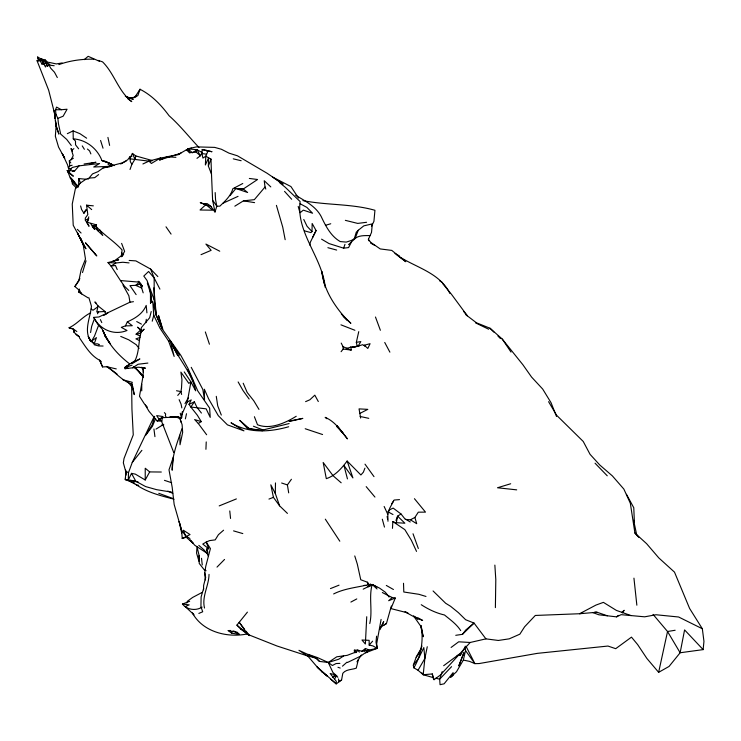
<?xml version="1.0" encoding="UTF-8"?>
<svg xmlns="http://www.w3.org/2000/svg" width="741" height="741" viewBox="0 0 741 741"><rect width="100%" height="100%" fill="white"/><g stroke="black" fill="none" stroke-linecap="round" stroke-linejoin="round"><path stroke-width="1.11" d="M171.847 492.181L156.573 489.662L145.616 486.578L135.844 481.289L128.313 480.085L131.472 473.36L135.362 474.138L145.217 479.992L145.236 468.238L149.673 471.915L161.316 472.026M78.676 185.843L78.703 178.553L85.882 179.248L88.466 178.396M141.735 390.887L141.763 384.292M199.116 555.5L199.051 561.483L196.569 553.11L197.004 546.719L199.116 555.5L199.236 563.438L204.183 569.727L206.091 570.737M287.434 513.402L279.598 505.834L275.309 493.497L275.485 482.928M304.505 230.877L310.998 232.618L312.007 231.535L312.156 223.495L316.083 230.571L310.405 242.066L309.757 245.039M128.313 480.085L128.489 472.628L132.25 462.449L153.841 417.192M203.506 589.808L203.627 585.418L205.674 577.443L204.766 572.765L205.757 566.309L210.425 548.581L206.23 542.051L202.775 544.07L208.684 548.757L206.507 549.1L208.249 556.148M215.177 192.586L215.566 199.792L216.826 206.22L214.992 212L212.611 200.227L211.491 174.144L208.36 166.049L208.61 157.814L205.813 156.175L202.941 158.074L201.895 153.554L202.219 149.534L211.833 151.71L202.219 149.534M161.89 328.495L156.286 315.314L154.184 299.725L154.165 277.977L150.599 269.066L135.872 260.888L129.166 260.452M205.924 449.305L206.23 441.932M325.243 287.471C322.391 257.386 295.918 232.776 300.142 201.58L285.165 187.177L279.301 182.416M141.781 285.859L141.679 288.054L143.18 292.834M392.471 528.352L392.841 521.571L396.259 523.053L397.593 516.144L401.038 514.013L405.327 519.404L410.412 519.802L416.72 523.711L414.886 517.45L418.295 512.179L425.491 512.124L414.441 498.693M366.739 616.725L365.369 644.022L361.96 640.011L369.157 640.335L369.166 645.078L372.927 645.92L377.188 648.356L376.687 643.772L381.096 619.411M121.7 256.219L121.894 252.894M125.896 470.97L125.275 479.64L134.881 483.132M145.986 322.678L146.264 319.297M369.778 623.542C372.769 610.528 368.62 597.144 372.186 584.482L379.642 588.159L385.329 592.226L389.155 596.996L388.256 595.616L382.337 592.522M376.585 636.176L376.002 642.104L377.188 648.356L365.591 652.756L367.249 651.635M442.192 671.615L439.672 679.182L440.061 684.684L444.109 683.813L453.094 672.652L453.057 675.375L450.565 677.283L456.502 671.754L463.329 660.092L469.479 661.352L474.898 663.649L479.158 663.556L537.355 653.358L607.963 646.05L615.706 648.681L631.48 637.14L637.63 644.559L646.874 658.434L658.638 672.328L669.049 666.446L680.145 652.756L703.144 649.616L703.95 641.354L702.338 628.748L689.612 608.463L674.505 572.145L658.786 557.89L646.615 543.69L634.917 533.048L630.341 503.306L623.857 489.079L612.39 475.926L599.812 465.033L590.049 454.316L583.232 441.46L556.602 415.266L548.581 401.678M380.429 627.21L386.422 623.598L391.35 606.027M607.379 615.79L597.014 612.242L579.573 613.733L535.308 615.456L524.6 626.803L519.858 634.176L509.243 638.835L498.322 640.456L485.911 638.872L470.165 642.484L440.432 674.995L434.05 679.692L432.883 677.506L423.194 674.718L424.88 658.471L427.261 646.736M79.278 336.599L74.072 332.44L74.304 330.393M182.295 411.681L181.554 418.017L177.414 416.692L178.84 417.424L170.004 416.738L175.052 417.053L174.478 417.164M89.133 338.137L91.05 341.592C83.214 331.051 90.383 317.722 91.449 306.246L88.911 297.771M40.329 61.114L40.625 58.715L37.643 57.011L38.606 60.753L43.515 60.808L49.693 64.402L47.313 66.245L46.952 63.041L41.978 64.106L40.329 61.114L42.839 59.854L43.747 63.809L45.507 67.023L46.952 63.041M150.747 301.411L150.506 303.43L150.451 292.834L147.311 283.043M131.917 156.453L129.981 156.721L130.314 161.658L131.87 164.326L130.018 169.494M125.868 475.268L126.118 471.313M125.572 477.454L125.275 479.64L128.638 479.835M434.05 679.692L432.299 673.949L423.194 674.718L418.035 670.244L413.839 667.817C421.397 655.303 423.667 639.9 421.055 625.599L423.204 636.723L420.629 626.034L413.626 616.049M209.036 574.377C208.851 585.844 201.626 596.579 204.516 608.037M180.239 413.219L181.554 418.017L181.573 415.21L187.288 402.02L190.919 381.939L184.231 371.908M358.746 331.644L356.338 342.342L357.218 346.232M79.352 289.036L78.824 292.186L88.096 297.854M90.578 332.542L91.652 326.438L94.033 319.704M175.052 417.053L162.409 417.702L161.797 421.055L157.194 421.027L149.061 411.375L145.301 405.086M338.609 681.544L341.564 680.062L342.805 673.31C345.991 669.179 351.808 669.808 356.273 668.16L358.412 659.37M140.392 332.737L143.995 329.254L140.392 332.737L141.429 327.513L149.673 317.722L151.22 311.544M54.454 112.928L48.656 90.18L37.05 60.716L38.606 60.753L38.764 59.993L37.643 57.011M457.151 655.424L460.337 655.433L460.763 653.395M396.87 254.96L405.799 261.721L391.776 250.402L380.244 248.939L370.917 242.492L368.36 239.426L371.519 232.396L372.315 223.884L363.803 225.857L358.274 230.256L356.291 232.183L354.068 239.51L348.529 244.669M98.062 305.922L96.775 311.952L105.027 311.479L98.062 305.922L94.876 301.93L96.497 303.477M658.638 672.328L667.539 631.508L653.062 614.4M185.37 418.887L186.51 413.719M463.329 660.092L465.524 650.57L465.116 646.282M131.87 164.326L134.982 159.176L135.798 155.934L132.389 153.415L129.721 158.806L148.969 161.14L152.072 160.843M152.229 321.214L153.767 315.296L152.776 301.782L156.286 315.314L162.511 329.625L158.454 315.36L163.177 330.403L180.813 355.347L187.982 368.36L197.745 390.896L209.647 408.143L210.222 417.378L206.146 408.837L190.854 407.05L189.02 404.336L191.243 399.908L187.288 402.02M141.327 331.653C138.215 341.369 139.521 351.586 134.936 360.793L126.174 366.378L124.729 367.555L126.609 367.721L125.044 368.722L126.174 366.378L128.11 366.573L132.083 365.091M358.274 230.256L355.217 238.204L351.271 240.51L346.251 242.094L340.221 241.566C330.681 236.073 325.632 225.912 321.094 216.335C315.629 206.146 305.079 201.043 295.65 195.254M344.973 244.326L343.629 248.17L328.967 243.548L321.566 239.158M126.165 473.091L123.339 462.847L124.034 458.466L133.26 434.865L131.944 409.227L131.657 386.645L132.333 384.301C122.052 381.124 115.679 372.186 106.76 366.721L102.573 366.943L99.664 360.293C90.383 355.374 85.243 346.149 79.472 337.868M154.647 416.359L152.248 424.75L145.838 435.004L152.414 426.316L155.619 418.489M203.655 588.363L201.117 596.885L200.931 606.629L202.701 611.779L198.847 613.409M82.51 272.54L86.049 260.804M206.294 150.293L207.619 151.97L205.813 156.175L205.368 164.974L208.61 157.814L210.99 159.093L211.491 174.144M387.969 521.256L387.821 514.374L389.757 508.187L394.119 500.045L399.492 499.619M185 403.641L188.334 397.741M182.221 538.531L190.039 534.567L183.37 530.241L186.028 537.253L182.221 538.531L181.628 530.463L174.163 504.473L172.19 487.309L169.004 469.831L173.348 457.002L172.162 470.22C171.903 455.669 177.386 442.192 181.99 428.678M231.674 633.175L228.209 630.628L237.166 632.23L239.315 634.398L231.674 633.175L232.322 631.249M420.128 651.348L421.953 645.976M93.338 205.85L86.558 205.174L87.808 214.584L85.308 218.104L85.335 220.151L86.762 222.485L87.457 222.328L88.753 216.854M413.839 667.817L413.33 665.177L416.322 656.841L420.86 648.968M395.972 520.451L397.593 516.144L404.892 523.211L396.24 522.674M208.36 166.049L210.99 159.093M364.924 468.145L363.386 472.174L360.895 474.981L347.14 461.041C341.666 468.293 335.191 475.778 326.309 478.658L323.169 462.477L333.08 475.741L341.184 482.799M57.881 118.365L55.964 114.42L55.51 109.779L56.575 107.102L61.392 109.724L67.07 109.233L63.142 116.207L57.881 118.365L58.483 123.942L60.669 134.075L66.699 139.401L71.284 145.468M212.611 200.227L216.826 206.22L219.873 206.155C225.005 201.107 230.877 196.032 232.831 188.723L242.77 183.509M177.979 154.693L180.887 153.174L159.51 160.065L166.92 156.768L177.979 154.693L186.343 149.858L189.65 152.766L196.078 152.044L197.023 149.728L202.108 152.498L200.385 155.786L196.967 158.342M391.128 608.148L395.305 598.043L392.23 597.515L388.256 595.616M186.732 602.97L187.482 601.173L192.66 597.422L202.247 592.365M139.16 91.3L140.021 89.291C151.914 95.283 161.251 105.129 169.068 115.726C179.98 125.396 188.964 136.863 198.931 147.45M380.003 629.637L383.718 621.634L381.532 625.95M41.978 64.106L43.515 60.808M133.454 301.689L129.99 302.18L98.951 316.972L93.69 317.398C100.044 329.662 113.827 335.84 127.017 330.495L121.283 327.365L125.424 325.892L127.332 321.872C135.186 318.315 142.726 313.832 146.199 305.422L146.913 312.85M97.497 313.786L98.368 311.942M98.71 325.012L94.468 336.164L91.652 341.017L94.181 343.889L97.303 343.805L99.331 344.491L98.961 345.056M371.621 226.135L373.927 221.346L374.937 210.287C351.669 203.636 326.651 205.34 302.902 200.598M315.833 658.11L307.182 655.804L298.947 650.329L315.833 658.11L319.473 661.417L328.272 662.482L336.785 656.795L347.149 655.359L354.476 652.589L354.355 650.163L357.671 650.089L361.84 651.237L364.285 651.006L365.535 648.505L369.018 650.014L377.188 648.356M312.535 237.611L316.083 230.571M351.345 242.242L348.576 247.587L343.629 248.17M80.612 205.952L81.547 209.425L83.928 213.241L85.734 209.814M79.769 290.453L78.824 292.186L80.899 292.612M145.217 479.992L149.673 471.915M354.476 652.589L356.31 652.515L357.671 650.089L359.394 652.145M460.337 655.433L464.607 647.921M418.035 670.244L424.88 658.471L423.824 647.569L418.841 657.943L413.33 665.177M361.395 654.961L356.949 661.843M341.564 680.062L336.238 683.878L336.284 681.312L334.524 679.062L336.599 675.727L332.931 672.485L328.272 662.482L317.472 657.582L308.089 654.34M81.76 293.955L79.167 290.139L74.878 286.535L79.88 278.597M71.145 169.309L68.441 167.855L69.737 165.882L69.302 160.769L71.136 159.704L73.202 155.647L71.034 148.533L72.451 151.294M416.247 657.387L419.017 653.071M391.665 503.806L393.508 500.99M357.894 346.529L360.83 341.592L356.338 342.342M201.432 413.061L196.939 407.318L194.364 401.854L190.854 407.05L197.384 415.275L201.274 421.629L198.292 423.481L194.624 419.554L201.274 421.629M88.022 179.248L92.532 173.903L98.007 171.634L103.156 167.874L122.219 162.918L127.684 159.824L129.981 156.721M622.338 612.918L624.191 610.288L621.662 612.483M74.878 286.535L78.824 280.969L81.102 269.909L85.484 259.044L83.242 244.956L80.778 238.759M288.694 492.867L287.406 484.92L291.417 479.27M133.945 361.701L139.901 358.94L132.63 363.34M455.752 635.306L462.486 634.342L465.672 630.1L474.036 623.07L485.911 638.872M83.928 213.241L86.419 209.935M230.025 195.661L235.86 188.538L243.307 188.983L247.633 192.503L234.888 188.149L235.86 188.538M247.411 612.131L236.925 625.126L240.658 628.989L249.402 635.574L246.003 631.156M270.798 186.917L264.222 180.702L265.037 187.001L254.339 199.672L243.456 200.839L234.832 206.174M341.101 351.688L343.176 349.057L343.018 346.677L341.231 343.092M132.25 462.449L141.901 450.324M78.314 186.38L70.367 178.285L68.144 172.486L72.136 167.503L79.074 165.845L99.581 163.502L93.727 167.003L111.863 166.262M177.747 395.425L180.989 391.572L181.526 387.812L181.953 379.679L180.887 372.102L188.844 383.366L190.919 381.939L195.67 390.813C191.743 372.204 178.072 358.672 170.689 341.657L179.517 355.189M123.117 254.728L121.431 256.729L124.627 251.375L121.617 243.381M72.47 171.44L74.637 170.912L79.074 165.845M85.882 179.248L80.528 182.916L75.378 188.733L72.248 204.062L73.22 225.273L85.928 248.791L77.49 233.072L84.168 246.633L80.834 238.565M369.166 645.078L372.63 641.16M451.565 666.659L439.672 679.182L435.791 678.219M372.464 585.066L370.407 584.223L367.953 586.779L363.192 589.16M367.064 651.469L360.821 656.044L347.603 662.417M217.002 567.115L224.542 559.446M367.101 651.385L365.767 652.747L367.341 651.626M38.606 60.753L40.625 58.715L41.626 58.845L45.618 60.669L44.886 59.762L47.628 62.105M462.486 634.342L474.036 623.07L465.635 619.726L458.355 612.594L450.574 606.295L445.647 603.257L433.077 590.966M205.85 204.655L200.033 209.999L212.704 210.185L205.85 204.655L200.227 202.645L211.361 206.674M140.012 335.914L136.094 334.182L140.929 329.828L137.548 327.17L141.059 330.736M354.068 239.51C357.996 235.008 364.665 235.684 370.074 235.564M392.23 597.515L388.664 600.719L395.305 598.043M342.481 666.178L346.964 662.185M223.587 530.195L218.419 534.696L215.205 539.883L209.601 540.597L206.23 542.051L208.684 548.757M157.194 421.027L163.085 416.562L156.647 415.599L159.13 419.341L161.797 421.055L159.241 419.415M592.633 612.52L598.913 614.798L616.586 616.864L618.272 615.4M140.855 283.942L135.714 285.331L141.679 288.054L139.475 282.145L135.714 285.331L129.971 285.618L136.131 294.612M300.124 212.723L303.328 210.129L312.572 213.232L306.885 207.406L300.17 203.775M43.747 63.809L45.886 62.087M98.655 174.58L94.755 177.645L89.615 178.062M47.313 66.245L49.693 64.402M71.608 150.377L73.859 148.645M84.215 59.641L88.16 56.316L99.368 61.262M90.735 223.439L92.514 226.811L96.534 224.912L87.457 222.328M451.102 647.449L458.688 641.808L470.165 642.484M443.664 665.705L459.327 654.108M361.84 651.237L365.535 648.505M91.652 341.017L96.423 337.646L94.181 343.889L90.319 340.601L88.244 336.451L90.939 340.999L90.319 340.601M131.287 363.525L133.056 362.303M97.358 307.135L93.051 310.247L91.106 309.071M196.078 152.044L200.385 155.786L197.023 149.728L192.512 152.776L187.705 148.811L196.504 146.894L214.677 147.385L221.411 149.265L228.997 153.146L237.426 155.795L267.047 173.227L283.118 184.129L272.697 177.136L290.954 186.575L298.475 198.023M343.639 655.933L338.73 659.221L328.272 662.482L332.376 665.511L336.071 663.547L339.897 663.39M71.136 159.704L73.396 158.194M125.044 368.722L132.695 367.795L138.076 364.257L147.867 363.071M103.796 315.499L108.427 312.48M129.064 262.898L122.849 262.258L115.828 262.99L111.039 266.084L108.01 262.564L118.68 259.795L112.539 261.304M124.729 367.555L128.98 364.859M90.661 312.832C82.612 316.713 77.12 324.058 69.052 327.791L73.35 329.05L76.823 331.514M156.027 429.095L163.724 424.297M296.224 416.266C285.322 423.009 270.215 429.882 257.498 424.741L254.404 416.72M170.115 156.471L160.454 157.99L151.377 163.474L148.969 161.14L142.902 163.965M376.817 586.955L372.186 584.482L367.953 586.779L370.167 586.261M383.486 625.33L386.422 623.598M132.482 98.164L136.446 95.885M114.29 260.915L123.682 254.052L121.292 256.516L122.07 249.921C113.947 240.982 103.471 234.749 95.432 225.736L92.495 225.57L94.681 229.441L92.514 226.811M120.653 164.002L126.192 161.029M350.882 602.072L356.782 598.923M223.124 203.154L238.056 196.346M410.412 519.802L414.886 517.45M359.793 413.469L367.795 409.365L359.052 408.884L360.645 418.054M159.13 419.341L162.409 417.702M388.655 510.308L393.147 508.076L401.038 514.013M333.645 593.939C344.963 588.187 358.135 587.363 370.407 584.223M202.117 607.101C195.957 611.103 187.056 609.917 182.434 604.072L189.65 601.284M616.586 616.864L621.097 614.669L644.679 616.818L655.989 614.752L678.636 617.003L702.338 628.748M67.338 133.676L73.109 130.888L79.935 133.676L86.632 138.187M93.523 226.338L96.534 224.912M189.02 404.336L194.364 401.854M236.379 498.915L219.197 505.899M85.335 220.151L88.753 218.641L86.762 222.485L89.05 226.274L86.827 222.281M305.607 401.631L309.868 399.779L314.814 395.166L318.315 401.539M201.024 254.663L211.139 250.338L205.915 244.067L219.744 251.208M37.05 60.716L38.764 59.993M330.467 588.595L339.035 585.168M268.955 499.073L273.429 497.359L279.598 505.834M58.854 64.615C69.923 60.595 82.047 58.928 93.801 59.178M359.172 345.936L352.355 347.01L355.022 346.992L362.682 344.704L365.128 346.093L364.303 345.232L370.083 343.685L367.805 348.455L364.303 345.232M139.947 337.479L135.899 338.878L139.373 340.471M186.343 149.858L191.391 148.135M142.772 367.555L145.44 368.194L138.762 367.23L132.695 367.795M510.679 483.762L497.507 487.763L516.699 489.857M325.41 225.32L330.745 223.754M148.969 161.14L160.454 157.99M69.737 165.882L72.146 165.234M289.12 423.556L261.156 430.447L247.272 428.178L239.732 420.351L249.791 429.011L262.638 430.725M289.833 421.351L302.847 418.387L288.897 421.138M89.411 163.742L95.987 162.26L84.085 163.993M288.675 426.751C269.604 432.16 248.578 433.578 231.016 422.768L243.956 430.854L227.45 424.862L218.289 415.664L208.629 398.853L204.349 389.229L204.516 400.084L202.821 389.433L191.234 367.332M364.285 651.006L369.018 650.014M136.094 334.182L140.327 333.339M247.827 633.824C227.774 638.168 202.932 632.175 192.41 612.983L193.503 614.215M153.767 315.296L159.973 328.189L168.615 341.119L170.328 340.786L177.71 355.587M582.861 613.14L579.573 613.733L595.921 605.091L603.396 602.368L616.364 610.389L631.1 615.604M62.142 62.948L56.353 63.93L48.443 62.263M103.156 167.874L109.705 166.781M675.153 630.258L667.539 631.508L680.145 652.756L684.582 629.915L703.144 649.616M366.591 222.291L357.708 223.411L345.352 220.346M228.209 630.628L230.432 630.461M129.064 97.738L133.26 99.331L125.303 96.293L129.064 97.738L134.038 97.451M203.46 203.794L207.1 203.59L210.472 205.952L214.992 212M105.027 311.479L104.333 311.516L106.426 313.888M74.637 170.912L67.181 170.523L68.376 172.477M125.424 325.892L132.296 325.725L127.332 321.872M55.51 109.779L61.392 109.724M161.51 425.13L163.678 425.13M350.317 346.927L355.022 346.992M103.092 346.028L98.664 345.954L94.163 344.75M139.475 282.145L120.468 280.561L111.039 266.084L115.457 265.5L117.226 269.567M108.01 262.564L115.828 262.99M166.92 156.768L175.895 157.324M594.856 612.075L597.014 612.242M364.09 585.344L366.202 585.529M197.023 149.728L187.705 148.811L189.65 152.766M239.102 188.566L243.307 188.983L257.572 179.507L249.346 178.451M351.197 350.058L346.325 348.39L350.965 347.297L351.197 350.058L343.176 349.057M182.434 604.072L189.159 604.869L185.231 606.583L194.049 614.826M54.186 65.736L49.008 65.069L50.805 68.32L54.463 72.22L57.316 77.555M201.895 153.554L206.415 154.184M73.109 130.888L73.257 138.836C85.965 139.753 96.849 148.172 101.637 159.797M138.53 482.215L130.712 480.242L129.008 480.835L136.631 484.994L138.715 485.318M243.456 200.839L254.58 202.636M176.525 390.748L180.989 391.572L181.619 394.453M101.813 160.464L111.678 164.15L101.813 160.464L106.13 161.547L114.151 165.641M391.026 608.62L407.911 612.918L405.16 611.788M360.117 416.461L368.786 418.341M106.76 366.721L116.281 368.916M233.258 158.843L241.168 160.723M152.016 160.473L135.798 155.934M327.883 247.689L336.673 250.06M122.867 379.744L132.278 382.328L131.629 384.014L134.26 394.62L132.713 386.367M233.554 530.88L242.807 533.576M69.052 327.791L73.35 329.041L74.072 332.44M425.982 596.459L418.878 594.301L403.808 592.003L403.502 583.269M307.182 655.804L277.023 646.004L247.698 634.389L239.213 622.31L244.641 629.387M247.272 428.178L248.957 428.733M281.645 483.012L287.406 484.92M305.199 428.743L322.567 434.532M164.456 480.335L171.662 482.743M98.238 60.401L102.564 61.864C114.522 73.665 118.208 91.254 131.759 101.628L127.619 98.59M337.952 667.27L340.202 668.058M108.056 164.493L112.002 165.891M158.769 493.311L172.783 498.434M340.953 324.836L354.92 330.282M174.052 499.221C161.13 495.812 147.867 492.645 136.631 484.994M128.489 472.628L126.479 471.647M253.431 426.223L262.99 429.947M556.51 416.442L551.045 402.715L542.699 389.071L531.575 377.076L522.877 364.729L502.222 339.026L489.986 328.217L476.426 322.789L465.505 314.462M347.631 348.622L343.018 346.677M120.727 336.405L128.786 339.841L136.261 344.732L139.076 348.4M167.827 491.079L172.755 493.358M475.583 322.9L488.671 329.226M175.654 416.59L180.128 418.86L182.11 424.713L182.666 432.374L180.017 444.776L179.859 435.18M40.625 58.715L42.839 59.854M400.594 257.46C418.007 268.103 440.21 273.577 449.833 293.399M240.658 628.989L243.557 630.508M394.944 253.542L399.251 255.858M387.738 511.679L392.989 514.523M136.714 321.557L141.429 324.123M405.207 611.946L413.923 616.762L422.639 620.449L417.896 617.79M370.509 243.011L374.742 245.419M386.302 585.436L393.434 589.512M405.512 519.182L410.264 521.979M421.249 604.712C428.391 609.371 436.162 613.076 444.498 614.993C450.269 619.735 456.632 624.2 460.698 630.582M207.554 553.601L194.763 545.265L190.159 539.92L193.095 543.227L186.88 537.818M439.7 280.885L442.386 282.534M233.6 630.878L239.315 634.398M189.909 538.522L186.056 536.104L181.628 530.463L179.22 521.692M392.841 521.571L404.845 529.63L411.348 540.254L416.525 551.387M117.059 374.038L107 366.434M68.144 172.486L73.34 176.21L67.181 170.523M413.756 616.067L418.072 619.226L415.673 617.086M75.906 334.469L79.38 337.053M343.194 316.416L350.873 323.308L341.323 313.878L347.205 320.112C334.719 306.357 324.021 290.389 321.798 271.512L324.308 283.988M133.389 366.841L138.391 370.769L143.476 376.752M326.92 418.748L325.151 417.34C335.071 421.536 341.055 430.743 347.436 438.885L336.951 425.769L342.898 433.031L336.618 426.445M99.664 360.293L101.304 361.627M330.894 679.312L336.238 683.878L317.287 667.122L307.626 655.813M236.925 625.126L249.402 635.574M87.438 149.052L89.559 150.849L90.874 153.915M86.558 205.174L91.689 209.592M198.801 545.367L203.905 549.776L208.249 555.055M129.221 363.562C119.032 355.624 110.057 346.038 104.509 334.265L105.694 337.275L110.224 343.805L104.509 334.265M372.186 584.482L377.049 588.965M92.495 225.57L102.767 235.499L99.544 229.515M76.369 187.825L72.405 183.99L71.794 180.035M334.524 679.062L330.18 673.532L335.145 674.764L332.514 677.117L336.599 675.727L337.813 677.302M128.767 290.444L124.488 286.239L120.468 280.561M489.986 328.217L493.969 332.153M497.961 336.099L500.351 338.47M77.351 229.339L81.075 233.026M126.174 366.378L128.045 368.24M54.778 113.225L55.964 114.42M73.257 138.836L75.48 141.086L75.545 144.819L78.639 148.802M78.055 187.408L72.525 182.138L70.367 177.219L74.924 182.471M595.051 463.208L607.25 475.815M150.599 269.066L157.842 276.578M164.372 412.617L165.641 413.932L165.391 415.821L166.151 417.229M312.007 231.535L307.061 226.283L303.773 219.493M135.307 367.471L143.559 376.854M316.148 657.823L319.473 661.417M284.544 191.363L291.676 199.264M147.339 407.189L144.338 403.845L139.493 396.287L143.087 375.863L143.282 370.259L141.753 367.221M143.337 377.104L134.992 367.416M634.917 533.048L637.908 536.521M463.634 311.479L467.339 315.796L451.519 294.362L442.497 283.368M638.89 537.466L636.704 534.882L633.62 520.293M366.184 486.633L374.946 497.072M354.355 650.163L356.31 652.515M138.196 281.237L142.291 286.211L140.04 282.96M102.369 329.365L97.729 324.206L93.69 317.398M206.637 434.754L198.292 423.481M128.193 382.189L131.657 386.645M365.007 464.162L373.992 476.63M249.152 399.047L243.02 390.535L238.139 381.939M465.524 650.57L474.898 663.649L465.969 646.198M421.888 672.884L423.194 674.718M166.003 226.811L171.078 234.091M69.302 160.769L70.775 162.9M325.318 519.163L339.813 541.208M502.222 339.026L511.021 352.086M82.242 145.894L84.372 149.311M368.944 584.797L367.351 582.194L360.747 579.749L357.301 564.086L354.763 555.945M258.97 409.393L253.774 400.779L247.179 392.452L243.205 383.227M122.96 285.035L128.86 295.742L129.99 302.18M368.861 584.918L367.351 582.194L368.388 585.492M131.472 473.36L135.844 481.289M64.624 158.157L58.558 147.098L55.343 136.205L56.121 126.387L55.436 120.681L56.121 126.211L58.91 134.102L55.992 125.109L56.121 126.211L54.084 110.465M626.451 494.293L633.777 507.742L634.389 522.59M95.432 225.736L98.358 231.155M384.736 342.472L389.886 352.16M64.68 158.222L62.225 153.535L67.542 164.835L69.256 171.032M275.309 493.497L270.817 484.827L273.429 497.359M159.917 289.129L154.165 277.977L148.598 271.465L143.8 276.069L146.987 280.394L154.184 299.725M187.547 369.611L193.262 381.069M384.134 506.473L387.821 514.374M100.387 319.612L101.767 322.585M173.755 452.547L161.167 420.323M132.389 153.415L134.982 159.176M206.507 549.1L207.906 552.23M179.118 399.668L181.073 404.104L181.832 407.902M78.703 178.553L80.528 182.916M99.748 360.182L102.573 366.943M102.527 330.106L105.694 337.275L103.073 330.597L104.148 333.348M221.309 415.062L217.715 405.855L216.279 396.333M368.407 239.213L369.037 240.871M265.037 187.001L265.806 189.048M375.474 317.018L380.374 330.273M168.615 341.119L174.154 356.467L170.328 340.786M413.024 533.761L418.322 548.488M347.14 461.041L352.911 477.908L343.954 465.441L347.446 478.899M205.331 331.931L209.434 344.213M100.572 140.466L103.027 148.2M276.421 205.368L282.738 227.135L285.165 239.686M298.188 206.433L299.679 211.648M382.31 519.209L384.468 527.092M180.128 418.86L180.934 422.148M179.155 521.645L181.721 533.196M107.917 137.4L109.622 145.393M387.145 516.421L387.636 519.321M338.526 678.951L338.98 681.701M432.299 673.949L432.883 677.506M140.929 329.828L141.225 331.82M150.043 290.166L151.84 302.365L150.451 292.834M153.933 429.011L154.934 436.653M54.593 114.031L55.149 118.458L54.593 114.031M636.852 605.193L633.944 578.147M153.822 287.851L156.286 315.314M201.515 558.288L202.256 564.929M143.069 368.981L143.393 372.01M229.775 510.957L230.544 518.441M204.766 572.765L205.294 579.944M494.858 565.105L495.803 579.61L495.386 607.62M125.572 469.868L125.692 475.277M140.021 89.291L137.909 95.496L134.566 97.645L140.021 89.291M463.829 652.84L458.855 665.807L463.829 652.84M327.124 676.014L321.705 671.448L327.124 676.014M322.687 672.309L317.287 667.122L322.687 672.309M95.191 254.07L85.465 242.807L96.793 255.932L95.191 254.07"/></g></svg>
